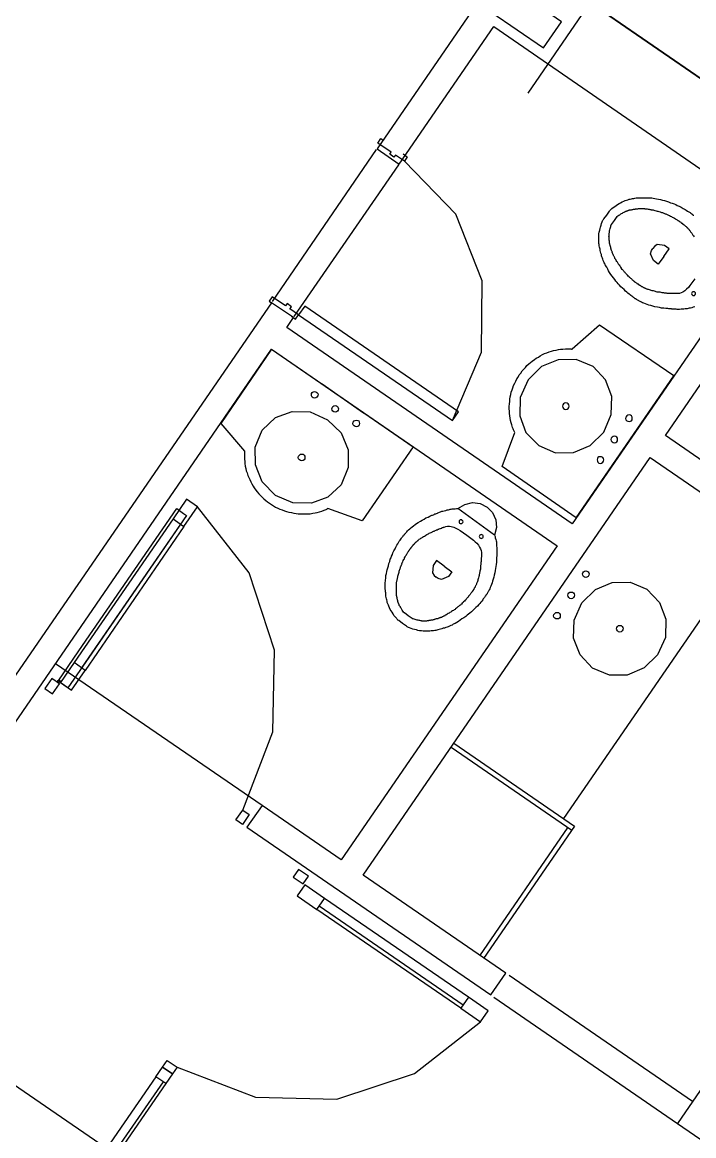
# Model space of a CAD drawing. Header units: metres. Extents: x 2 to 323, y -2 to 254.
# Drawn here: x 103.221 to 105.739, y 178.673 to 182.853 of the extents above; entities that cross this region are included whole.
import ezdxf

# ---------------------------------------------------------------- set-up
doc = ezdxf.new("R2010")
doc.units = ezdxf.units.M
doc.layers.add('REFERENCIA', color=7, linetype='Continuous')

msp = doc.modelspace()

# ---------------------------------------------------------------- linework, layer by layer
at = {"layer": 'REFERENCIA'}
for p, q in [((105.43, 183.042), (105.117, 182.587)), ((104.159, 181.805), (104.55, 182.375)), ((104.159, 181.805), (104.55, 182.375)), ((104.159, 181.805), (104.55, 182.375)), ((104.241, 181.748), (104.633, 182.318)), ((104.241, 181.748), (104.633, 182.318)), ((104.241, 181.748), (104.633, 182.318)), ((105.627, 181.973), (105.648, 182.002)), ((105.627, 181.973), (105.606, 181.945)), ((105.386, 181.716), (105.283, 181.626)), ((105.665, 181.525), (105.386, 181.716)), ((104.156, 181.625), (103.965, 181.346)), ((104.156, 181.625), (104.687, 181.259)), ((104.345, 181.495), (104.501, 181.387)), ((105.299, 180.993), (105.665, 181.525)), ((103.965, 181.346), (104.054, 181.243)), ((105.429, 181.182), (105.537, 181.339)), ((105.021, 181.185), (105.068, 181.313)), ((104.687, 181.259), (104.496, 180.981)), ((105.299, 180.993), (105.021, 181.185)), ((104.496, 180.981), (104.367, 181.027)), ((104.992, 180.927), (104.855, 181.027)), ((103.786, 180.989), (103.415, 180.449)), ((103.786, 180.989), (103.415, 180.449)), ((103.786, 180.989), (103.415, 180.449)), ((103.814, 180.969), (103.443, 180.429)), ((103.814, 180.969), (103.443, 180.429)), ((103.814, 180.969), (103.443, 180.429)), ((103.827, 180.96), (103.456, 180.42)), ((103.827, 180.96), (103.456, 180.42)), ((103.827, 180.96), (103.456, 180.42)), ((105.989, 180.938), (105.251, 179.864)), ((104.803, 180.811), (104.774, 180.832)), ((104.803, 180.811), (104.832, 180.79)), ((104.12, 179.913), (103.345, 180.445)), ((104.12, 179.913), (103.345, 180.445)), ((104.12, 179.913), (103.345, 180.445)), ((104.829, 180.132), (105.282, 179.82)), ((104.829, 180.132), (105.282, 179.82)), ((104.829, 180.132), (105.282, 179.82)), ((105.267, 179.831), (104.936, 179.349)), ((105.267, 179.831), (104.936, 179.349)), ((105.267, 179.831), (104.936, 179.349)), ((104.874, 179.164), (104.334, 179.535)), ((104.874, 179.164), (104.334, 179.535)), ((104.874, 179.164), (104.334, 179.535)), ((104.894, 179.193), (104.354, 179.564)), ((104.894, 179.193), (104.354, 179.564)), ((104.894, 179.193), (104.354, 179.564)), ((104.866, 179.152), (104.326, 179.523)), ((104.866, 179.152), (104.326, 179.523)), ((104.866, 179.152), (104.326, 179.523)), ((105.047, 179.276), (105.735, 178.803)), ((105.047, 179.276), (105.735, 178.803)), ((105.047, 179.276), (105.735, 178.803)), ((104.99, 179.194), (105.679, 178.72)), ((104.99, 179.194), (105.679, 178.72)), ((104.99, 179.194), (105.679, 178.72)), ((103.722, 178.894), (103.537, 178.625)), ((103.722, 178.894), (103.537, 178.625)), ((103.722, 178.894), (103.537, 178.625)), ((103.759, 178.869), (103.574, 178.6)), ((103.759, 178.869), (103.574, 178.6)), ((103.759, 178.869), (103.574, 178.6)), ((103.749, 178.876), (103.589, 178.644)), ((103.749, 178.876), (103.589, 178.644)), ((103.749, 178.876), (103.589, 178.644))]:
    msp.add_line(p, q, dxfattribs=at)
for points in [[(90.081, 187.875), (92.626, 191.576), (90.133, 193.29), (91.317, 195.013), (91.284, 195.036), (92.944, 197.45), (114.105, 182.904), (129.398, 176.048), (129.431, 176.025), (122.372, 165.757), (107.621, 175.897), (107.584, 175.843), (94.976, 184.51), (90.081, 187.875)], [(90.081, 187.875), (92.626, 191.576), (90.133, 193.29), (91.317, 195.013), (91.284, 195.036), (92.944, 197.45), (114.105, 182.904), (129.398, 176.048), (129.431, 176.025), (122.372, 165.757), (107.621, 175.897), (107.584, 175.843), (94.976, 184.51), (90.081, 187.875)], [(92.522, 191.745), (110.273, 179.543), (106.958, 174.72), (89.207, 186.923), (92.522, 191.745)], [(92.522, 191.745), (110.273, 179.543), (106.958, 174.72), (89.207, 186.923), (92.522, 191.745)], [(105.176, 182.756), (105.244, 182.854), (104.75, 183.194), (104.682, 183.095), (105.176, 182.756)], [(105.176, 182.756), (105.244, 182.854), (104.75, 183.194), (104.682, 183.095), (105.176, 182.756)], [(105.731, 181.834), (105.732, 181.831), (105.734, 181.829), (105.736, 181.827), (105.739, 181.827), (105.742, 181.827), (105.744, 181.829), (105.746, 181.831), (105.746, 181.834), (105.746, 181.837), (105.744, 181.839), (105.742, 181.841), (105.739, 181.841), (105.736, 181.841), (105.734, 181.839), (105.732, 181.837), (105.731, 181.834)], [(104.257, 181.754), (104.834, 181.358), (104.857, 181.391), (104.28, 181.787), (104.257, 181.754)], [(104.257, 181.754), (104.834, 181.358), (104.857, 181.391), (104.28, 181.787), (104.257, 181.754)], [(104.257, 181.754), (104.834, 181.358), (104.857, 181.391), (104.28, 181.787), (104.257, 181.754)], [(105.362, 181.56), (105.298, 181.587), (105.231, 181.586), (105.168, 181.56), (105.118, 181.51), (105.089, 181.444), (105.087, 181.376), (105.11, 181.313), (105.158, 181.264), (105.221, 181.237), (105.288, 181.238), (105.351, 181.264), (105.402, 181.314), (105.43, 181.38), (105.432, 181.448), (105.409, 181.51), (105.362, 181.56)], [(104.33, 181.454), (104.329, 181.45), (104.326, 181.446), (104.322, 181.443), (104.317, 181.442), (104.312, 181.443), (104.308, 181.446), (104.306, 181.45), (104.305, 181.454), (104.306, 181.459), (104.308, 181.463), (104.312, 181.466), (104.317, 181.467), (104.322, 181.466), (104.326, 181.463), (104.329, 181.459), (104.33, 181.454)], [(104.407, 181.402), (104.406, 181.397), (104.403, 181.393), (104.399, 181.39), (104.394, 181.389), (104.389, 181.39), (104.385, 181.393), (104.383, 181.397), (104.382, 181.402), (104.383, 181.406), (104.385, 181.41), (104.389, 181.413), (104.394, 181.414), (104.399, 181.413), (104.403, 181.41), (104.406, 181.406), (104.407, 181.402)], [(105.247, 181.412), (105.248, 181.407), (105.251, 181.403), (105.255, 181.4), (105.26, 181.399), (105.265, 181.4), (105.268, 181.403), (105.271, 181.407), (105.272, 181.412), (105.271, 181.417), (105.268, 181.421), (105.265, 181.423), (105.26, 181.424), (105.255, 181.423), (105.251, 181.421), (105.248, 181.417), (105.247, 181.412)], [(104.417, 181.117), (104.367, 181.07), (104.305, 181.047), (104.236, 181.049), (104.171, 181.077), (104.121, 181.128), (104.095, 181.191), (104.094, 181.258), (104.12, 181.321), (104.17, 181.369), (104.233, 181.392), (104.301, 181.39), (104.366, 181.361), (104.417, 181.311), (104.443, 181.248), (104.443, 181.181), (104.417, 181.117)], [(105.484, 181.366), (105.485, 181.361), (105.488, 181.357), (105.492, 181.355), (105.497, 181.354), (105.502, 181.355), (105.506, 181.357), (105.508, 181.361), (105.509, 181.366), (105.508, 181.371), (105.506, 181.375), (105.502, 181.378), (105.497, 181.379), (105.492, 181.378), (105.488, 181.375), (105.485, 181.371), (105.484, 181.366)], [(104.486, 181.347), (104.485, 181.342), (104.483, 181.338), (104.479, 181.335), (104.474, 181.334), (104.469, 181.335), (104.465, 181.338), (104.462, 181.342), (104.461, 181.347), (104.462, 181.352), (104.465, 181.356), (104.469, 181.358), (104.474, 181.359), (104.479, 181.358), (104.483, 181.356), (104.485, 181.352), (104.486, 181.347)], [(105.429, 181.287), (105.43, 181.282), (105.433, 181.278), (105.437, 181.275), (105.442, 181.274), (105.447, 181.275), (105.451, 181.278), (105.453, 181.282), (105.454, 181.287), (105.453, 181.291), (105.451, 181.295), (105.447, 181.298), (105.442, 181.299), (105.437, 181.298), (105.433, 181.295), (105.43, 181.291), (105.429, 181.287)], [(104.281, 181.219), (104.28, 181.214), (104.278, 181.21), (104.274, 181.208), (104.269, 181.207), (104.264, 181.208), (104.26, 181.21), (104.257, 181.214), (104.256, 181.219), (104.257, 181.224), (104.26, 181.228), (104.264, 181.231), (104.269, 181.232), (104.274, 181.231), (104.278, 181.228), (104.28, 181.224), (104.281, 181.219)], [(105.377, 181.21), (105.378, 181.205), (105.38, 181.201), (105.384, 181.198), (105.389, 181.197), (105.394, 181.198), (105.398, 181.201), (105.401, 181.205), (105.402, 181.21), (105.401, 181.215), (105.398, 181.219), (105.394, 181.221), (105.389, 181.222), (105.384, 181.221), (105.38, 181.219), (105.378, 181.215), (105.377, 181.21)], [(103.827, 180.96), (103.878, 181.034), (103.837, 181.063), (103.786, 180.989), (103.827, 180.96)], [(103.827, 180.96), (103.878, 181.034), (103.837, 181.063), (103.786, 180.989), (103.827, 180.96)], [(103.827, 180.96), (103.878, 181.034), (103.837, 181.063), (103.786, 180.989), (103.827, 180.96)], [(103.8, 181.027), (103.825, 181.009), (103.825, 181.009), (103.837, 181.001), (103.47, 180.468), (103.392, 180.354), (103.366, 180.372), (103.366, 180.372), (103.355, 180.38), (103.433, 180.493), (103.8, 181.027)], [(103.8, 181.027), (103.825, 181.009), (103.825, 181.009), (103.837, 181.001), (103.47, 180.468), (103.392, 180.354), (103.366, 180.372), (103.366, 180.372), (103.355, 180.38), (103.433, 180.493), (103.8, 181.027)], [(103.8, 181.027), (103.825, 181.009), (103.825, 181.009), (103.837, 181.001), (103.47, 180.468), (103.392, 180.354), (103.366, 180.372), (103.366, 180.372), (103.355, 180.38), (103.433, 180.493), (103.8, 181.027)], [(104.943, 180.845), (104.942, 180.842), (104.942, 180.84), (104.942, 180.837), (104.942, 180.834), (104.942, 180.834), (104.942, 180.834), (104.942, 180.834), (104.942, 180.834), (104.942, 180.834), (104.942, 180.834), (104.942, 180.833), (104.942, 180.833), (104.942, 180.833), (104.942, 180.832), (104.942, 180.831), (104.942, 180.831), (104.942, 180.83), (104.942, 180.83), (104.942, 180.829), (104.942, 180.828), (104.941, 180.826), (104.941, 180.824), (104.941, 180.821), (104.941, 180.819), (104.941, 180.816), (104.94, 180.814), (104.94, 180.811), (104.94, 180.808), (104.939, 180.804), (104.939, 180.8), (104.938, 180.796), (104.937, 180.792), (104.937, 180.789), (104.936, 180.786), (104.936, 180.783), (104.935, 180.78), (104.934, 180.776), (104.933, 180.772), (104.932, 180.768), (104.931, 180.764), (104.93, 180.76), (104.929, 180.757), (104.928, 180.754), (104.927, 180.75), (104.926, 180.748), (104.925, 180.746), (104.924, 180.745), (104.924, 180.743), (104.923, 180.741), (104.922, 180.739), (104.921, 180.737), (104.92, 180.735), (104.92, 180.734), (104.919, 180.733), (104.919, 180.732), (104.918, 180.731), (104.917, 180.73), (104.916, 180.728), (104.916, 180.727), (104.915, 180.725), (104.914, 180.725), (104.914, 180.724), (104.914, 180.723), (104.913, 180.723), (104.913, 180.722), (104.912, 180.722), (104.912, 180.721), (104.912, 180.721), (104.912, 180.72), (104.911, 180.72), (104.911, 180.72), (104.911, 180.72), (104.911, 180.72), (104.911, 180.719), (104.911, 180.719), (104.911, 180.719), (104.91, 180.718), (104.909, 180.717), (104.909, 180.716), (104.908, 180.715), (104.907, 180.714), (104.906, 180.713), (104.906, 180.712), (104.905, 180.711), (104.903, 180.709), (104.902, 180.707), (104.901, 180.705), (104.899, 180.703), (104.898, 180.702), (104.897, 180.701), (104.896, 180.699), (104.895, 180.698), (104.893, 180.696), (104.892, 180.694), (104.89, 180.692), (104.888, 180.69), (104.886, 180.687), (104.884, 180.685), (104.882, 180.683), (104.879, 180.68), (104.876, 180.677), (104.874, 180.675), (104.871, 180.672), (104.868, 180.669), (104.866, 180.667), (104.864, 180.665), (104.861, 180.663), (104.859, 180.662), (104.857, 180.66), (104.855, 180.658), (104.853, 180.657), (104.851, 180.655), (104.849, 180.653), (104.846, 180.651), (104.844, 180.649), (104.841, 180.647), (104.838, 180.645), (104.835, 180.643), (104.831, 180.641), (104.828, 180.639), (104.825, 180.637), (104.822, 180.635), (104.818, 180.633), (104.815, 180.631), (104.813, 180.629), (104.81, 180.628), (104.808, 180.627), (104.806, 180.626), (104.804, 180.624), (104.801, 180.623), (104.799, 180.622), (104.797, 180.621), (104.796, 180.621), (104.794, 180.62), (104.793, 180.619), (104.791, 180.619), (104.789, 180.618), (104.788, 180.617), (104.786, 180.617), (104.784, 180.616), (104.783, 180.616), (104.781, 180.615), (104.779, 180.614), (104.777, 180.614), (104.775, 180.613), (104.773, 180.613), (104.77, 180.612), (104.768, 180.611), (104.766, 180.611), (104.764, 180.61), (104.762, 180.61), (104.76, 180.609), (104.759, 180.609), (104.757, 180.609), (104.756, 180.608), (104.755, 180.608), (104.753, 180.608), (104.751, 180.607), (104.749, 180.607), (104.747, 180.607), (104.746, 180.607), (104.744, 180.606), (104.742, 180.606), (104.741, 180.606), (104.739, 180.606), (104.737, 180.605), (104.735, 180.605), (104.733, 180.605), (104.732, 180.605), (104.731, 180.605), (104.729, 180.605), (104.728, 180.605), (104.726, 180.605), (104.725, 180.605), (104.723, 180.605), (104.721, 180.605), (104.72, 180.605), (104.718, 180.606), (104.717, 180.606), (104.716, 180.606), (104.712, 180.607), (104.709, 180.607), (104.706, 180.608), (104.702, 180.609), (104.698, 180.61), (104.694, 180.611), (104.691, 180.612), (104.687, 180.613), (104.686, 180.613), (104.685, 180.614), (104.684, 180.614), (104.683, 180.615), (104.668, 180.625), (104.654, 180.636), (104.653, 180.636), (104.652, 180.637), (104.652, 180.638), (104.651, 180.639), (104.648, 180.642), (104.646, 180.646), (104.644, 180.649), (104.642, 180.653), (104.64, 180.656), (104.639, 180.658), (104.637, 180.661), (104.635, 180.664), (104.635, 180.666), (104.634, 180.667), (104.634, 180.668), (104.633, 180.669), (104.632, 180.671), (104.632, 180.673), (104.631, 180.674), (104.631, 180.676), (104.63, 180.677), (104.63, 180.678), (104.629, 180.68), (104.629, 180.681), (104.629, 180.683), (104.628, 180.684), (104.628, 180.686), (104.627, 180.688), (104.627, 180.69), (104.627, 180.691), (104.627, 180.693), (104.626, 180.695), (104.626, 180.697), (104.626, 180.698), (104.625, 180.7), (104.625, 180.702), (104.625, 180.703), (104.625, 180.705), (104.625, 180.706), (104.625, 180.708), (104.624, 180.71), (104.624, 180.712), (104.624, 180.714), (104.624, 180.716), (104.624, 180.718), (104.624, 180.721), (104.624, 180.723), (104.624, 180.725), (104.624, 180.727), (104.624, 180.729), (104.624, 180.731), (104.624, 180.733), (104.624, 180.735), (104.624, 180.736), (104.624, 180.738), (104.624, 180.74), (104.624, 180.742), (104.624, 180.743), (104.625, 180.745), (104.625, 180.747), (104.625, 180.749), (104.625, 180.751), (104.626, 180.754), (104.626, 180.756), (104.627, 180.759), (104.627, 180.761), (104.628, 180.764), (104.628, 180.767), (104.629, 180.77), (104.63, 180.774), (104.631, 180.778), (104.632, 180.781), (104.633, 180.785), (104.634, 180.789), (104.635, 180.793), (104.636, 180.796), (104.637, 180.799), (104.638, 180.802), (104.639, 180.805), (104.64, 180.808), (104.641, 180.811), (104.642, 180.813), (104.643, 180.816), (104.644, 180.818), (104.645, 180.821), (104.646, 180.823), (104.647, 180.826), (104.648, 180.828), (104.65, 180.832), (104.652, 180.836), (104.654, 180.839), (104.655, 180.843), (104.657, 180.846), (104.658, 180.849), (104.66, 180.851), (104.662, 180.854), (104.663, 180.857), (104.664, 180.859), (104.666, 180.861), (104.667, 180.864), (104.668, 180.865), (104.669, 180.866), (104.67, 180.868), (104.671, 180.869), (104.672, 180.871), (104.674, 180.873), (104.675, 180.875), (104.676, 180.877), (104.677, 180.878), (104.678, 180.879), (104.679, 180.88), (104.68, 180.881), (104.68, 180.882), (104.681, 180.883), (104.682, 180.884), (104.683, 180.885), (104.683, 180.885), (104.683, 180.885), (104.683, 180.885), (104.683, 180.886), (104.683, 180.886), (104.683, 180.886), (104.684, 180.886), (104.684, 180.886), (104.684, 180.887), (104.685, 180.887), (104.685, 180.888), (104.685, 180.888), (104.686, 180.889), (104.686, 180.889), (104.687, 180.89), (104.687, 180.891), (104.688, 180.892), (104.69, 180.893), (104.691, 180.894), (104.692, 180.895), (104.692, 180.896), (104.693, 180.897), (104.694, 180.898), (104.695, 180.899), (104.696, 180.9), (104.698, 180.902), (104.699, 180.903), (104.701, 180.904), (104.703, 180.906), (104.704, 180.907), (104.706, 180.908), (104.707, 180.91), (104.71, 180.912), (104.713, 180.914), (104.716, 180.916), (104.719, 180.918), (104.722, 180.92), (104.726, 180.922), (104.729, 180.924), (104.733, 180.926), (104.735, 180.928), (104.738, 180.93), (104.741, 180.931), (104.744, 180.933), (104.747, 180.935), (104.751, 180.936), (104.755, 180.938), (104.759, 180.94), (104.761, 180.941), (104.763, 180.942), (104.766, 180.943), (104.768, 180.944), (104.77, 180.945), (104.773, 180.946), (104.775, 180.947), (104.777, 180.948), (104.778, 180.948), (104.778, 180.948), (104.779, 180.949), (104.779, 180.949), (104.78, 180.949), (104.78, 180.949), (104.781, 180.95), (104.781, 180.95), (104.782, 180.95), (104.782, 180.95), (104.782, 180.95), (104.782, 180.95), (104.782, 180.95), (104.782, 180.95), (104.782, 180.95), (104.783, 180.95), (104.785, 180.951), (104.788, 180.952), (104.79, 180.953), (104.793, 180.954), (104.793, 180.954), (104.794, 180.954), (104.794, 180.955), (104.795, 180.955), (104.797, 180.956), (104.799, 180.956), (104.801, 180.957), (104.803, 180.958), (104.81, 180.96), (104.816, 180.961), (104.823, 180.961), (104.83, 180.96), (104.839, 180.958), (104.847, 180.954), (104.855, 180.95), (104.863, 180.945), (104.888, 180.927), (104.913, 180.909), (104.92, 180.903), (104.926, 180.897), (104.932, 180.89), (104.936, 180.883), (104.939, 180.876), (104.942, 180.87), (104.943, 180.863), (104.943, 180.856), (104.943, 180.854), (104.943, 180.852), (104.943, 180.85), (104.943, 180.847), (104.943, 180.847), (104.943, 180.846), (104.943, 180.846), (104.943, 180.845)], [(104.859, 180.978), (104.859, 180.975), (104.861, 180.973), (104.863, 180.971), (104.866, 180.971), (104.869, 180.971), (104.871, 180.973), (104.873, 180.975), (104.874, 180.978), (104.873, 180.981), (104.871, 180.983), (104.869, 180.985), (104.866, 180.985), (104.863, 180.985), (104.861, 180.983), (104.859, 180.981), (104.859, 180.978)], [(104.935, 180.922), (104.936, 180.92), (104.937, 180.917), (104.94, 180.916), (104.943, 180.915), (104.945, 180.916), (104.948, 180.917), (104.949, 180.92), (104.95, 180.922), (104.949, 180.925), (104.948, 180.928), (104.945, 180.929), (104.943, 180.93), (104.94, 180.929), (104.937, 180.928), (104.936, 180.925), (104.935, 180.922)], [(105.347, 180.782), (105.346, 180.777), (105.343, 180.773), (105.339, 180.77), (105.335, 180.769), (105.33, 180.77), (105.326, 180.773), (105.323, 180.777), (105.322, 180.782), (105.323, 180.786), (105.326, 180.79), (105.33, 180.793), (105.335, 180.794), (105.339, 180.793), (105.343, 180.79), (105.346, 180.786), (105.347, 180.782)], [(105.36, 180.428), (105.313, 180.478), (105.289, 180.541), (105.291, 180.609), (105.32, 180.674), (105.371, 180.724), (105.434, 180.75), (105.501, 180.751), (105.564, 180.725), (105.611, 180.675), (105.635, 180.612), (105.633, 180.544), (105.604, 180.479), (105.553, 180.429), (105.49, 180.402), (105.423, 180.402), (105.36, 180.428)], [(105.292, 180.702), (105.291, 180.697), (105.289, 180.693), (105.285, 180.69), (105.28, 180.689), (105.275, 180.69), (105.271, 180.693), (105.268, 180.697), (105.267, 180.702), (105.268, 180.707), (105.271, 180.711), (105.275, 180.713), (105.28, 180.714), (105.285, 180.713), (105.289, 180.711), (105.291, 180.707), (105.292, 180.702)], [(105.239, 180.625), (105.238, 180.62), (105.236, 180.616), (105.232, 180.613), (105.227, 180.613), (105.222, 180.613), (105.218, 180.616), (105.215, 180.62), (105.214, 180.625), (105.215, 180.63), (105.218, 180.634), (105.222, 180.637), (105.227, 180.637), (105.232, 180.637), (105.236, 180.634), (105.238, 180.63), (105.239, 180.625)], [(105.475, 180.576), (105.474, 180.572), (105.471, 180.568), (105.467, 180.565), (105.462, 180.564), (105.457, 180.565), (105.453, 180.568), (105.451, 180.572), (105.45, 180.576), (105.451, 180.581), (105.453, 180.585), (105.457, 180.588), (105.462, 180.589), (105.467, 180.588), (105.471, 180.585), (105.474, 180.581), (105.475, 180.576)], [(103.405, 180.346), (103.456, 180.42), (103.415, 180.449), (103.364, 180.375), (103.405, 180.346)], [(103.405, 180.346), (103.456, 180.42), (103.415, 180.449), (103.364, 180.375), (103.405, 180.346)], [(103.405, 180.346), (103.456, 180.42), (103.415, 180.449), (103.364, 180.375), (103.405, 180.346)], [(103.305, 180.352), (103.334, 180.332), (103.36, 180.369), (103.331, 180.389), (103.305, 180.352)], [(103.305, 180.352), (103.334, 180.332), (103.36, 180.369), (103.331, 180.389), (103.305, 180.352)], [(103.305, 180.352), (103.334, 180.332), (103.36, 180.369), (103.331, 180.389), (103.305, 180.352)], [(103.364, 180.377), (103.364, 180.375), (103.362, 180.373), (103.36, 180.372), (103.358, 180.371), (103.356, 180.372), (103.354, 180.373), (103.353, 180.375), (103.352, 180.377), (103.353, 180.38), (103.354, 180.382), (103.356, 180.383), (103.358, 180.383), (103.36, 180.383), (103.362, 180.382), (103.364, 180.38), (103.364, 180.377)], [(103.364, 180.377), (103.364, 180.375), (103.362, 180.373), (103.36, 180.372), (103.358, 180.371), (103.356, 180.372), (103.354, 180.373), (103.353, 180.375), (103.352, 180.377), (103.353, 180.38), (103.354, 180.382), (103.356, 180.383), (103.358, 180.383), (103.36, 180.383), (103.362, 180.382), (103.364, 180.38), (103.364, 180.377)], [(103.364, 180.377), (103.364, 180.375), (103.362, 180.373), (103.36, 180.372), (103.358, 180.371), (103.356, 180.372), (103.354, 180.373), (103.353, 180.375), (103.352, 180.377), (103.353, 180.38), (103.354, 180.382), (103.356, 180.383), (103.358, 180.383), (103.36, 180.383), (103.362, 180.382), (103.364, 180.38), (103.364, 180.377)], [(104.047, 179.842), (104.022, 179.859), (104.048, 179.896), (104.072, 179.879), (104.047, 179.842)], [(104.047, 179.842), (104.022, 179.859), (104.048, 179.896), (104.072, 179.879), (104.047, 179.842)], [(104.047, 179.842), (104.022, 179.859), (104.048, 179.896), (104.072, 179.879), (104.047, 179.842)], [(104.257, 179.673), (104.237, 179.644), (104.274, 179.619), (104.294, 179.648), (104.257, 179.673)], [(104.257, 179.673), (104.237, 179.644), (104.274, 179.619), (104.294, 179.648), (104.257, 179.673)], [(104.257, 179.673), (104.237, 179.644), (104.274, 179.619), (104.294, 179.648), (104.257, 179.673)], [(104.252, 179.574), (104.326, 179.523), (104.354, 179.564), (104.28, 179.615), (104.252, 179.574)], [(104.252, 179.574), (104.326, 179.523), (104.354, 179.564), (104.28, 179.615), (104.252, 179.574)], [(104.252, 179.574), (104.326, 179.523), (104.354, 179.564), (104.28, 179.615), (104.252, 179.574)], [(104.866, 179.152), (104.94, 179.101), (104.968, 179.142), (104.894, 179.193), (104.866, 179.152)], [(104.866, 179.152), (104.94, 179.101), (104.968, 179.142), (104.894, 179.193), (104.866, 179.152)], [(104.866, 179.152), (104.94, 179.101), (104.968, 179.142), (104.894, 179.193), (104.866, 179.152)], [(103.747, 178.931), (103.764, 178.956), (103.801, 178.931), (103.784, 178.906), (103.747, 178.931)], [(103.747, 178.931), (103.764, 178.956), (103.801, 178.931), (103.784, 178.906), (103.747, 178.931)], [(103.747, 178.931), (103.764, 178.956), (103.801, 178.931), (103.784, 178.906), (103.747, 178.931)], [(103.747, 178.931), (103.784, 178.906), (103.759, 178.869), (103.722, 178.894), (103.747, 178.931)], [(103.747, 178.931), (103.784, 178.906), (103.759, 178.869), (103.722, 178.894), (103.747, 178.931)], [(103.747, 178.931), (103.784, 178.906), (103.759, 178.869), (103.722, 178.894), (103.747, 178.931)]]:
    msp.add_lwpolyline(points, close=True, dxfattribs=at)
for points in [[(107.713, 176.031), (107.812, 175.963), (110.273, 179.543), (94.851, 190.145), (94.681, 189.898), (99.953, 186.274)], [(107.713, 176.031), (107.812, 175.963), (110.273, 179.543), (94.851, 190.145), (94.681, 189.898), (99.953, 186.274)], [(107.713, 176.031), (107.812, 175.963), (110.273, 179.543), (94.851, 190.145), (94.681, 189.898), (99.953, 186.274)], [(97.839, 183.027), (99.41, 185.312), (100.007, 184.901), (100.064, 184.984), (99.466, 185.394), (100.033, 186.218), (102.423, 184.576), (100.229, 181.385), (100.312, 181.328), (102.516, 184.535), (104.906, 182.893), (104.552, 182.377), (104.634, 182.32), (104.989, 182.836)], [(97.839, 183.027), (99.41, 185.312), (100.007, 184.901), (100.064, 184.984), (99.466, 185.394), (100.033, 186.218), (102.423, 184.576), (100.229, 181.385), (100.312, 181.328), (102.516, 184.535), (104.906, 182.893), (104.552, 182.377), (104.634, 182.32), (104.989, 182.836)], [(97.839, 183.027), (99.41, 185.312), (100.007, 184.901), (100.064, 184.984), (99.466, 185.394), (100.033, 186.218), (102.423, 184.576), (100.229, 181.385), (100.312, 181.328), (102.516, 184.535), (104.906, 182.893), (104.552, 182.377), (104.634, 182.32), (104.989, 182.836)], [(104.989, 182.836), (106.06, 182.099), (105.284, 180.97), (104.213, 181.707), (104.238, 181.744), (104.155, 181.8), (102.701, 179.685), (102.784, 179.628), (104.156, 181.625), (105.227, 180.888), (104.417, 179.709), (104.12, 179.913), (104.063, 179.831), (104.978, 179.202), (105.035, 179.284), (104.499, 179.652), (105.576, 181.219), (106.235, 180.766), (106.292, 180.848), (105.633, 181.301)], [(104.989, 182.836), (106.06, 182.099), (105.284, 180.97), (104.213, 181.707), (104.238, 181.744), (104.155, 181.8), (102.701, 179.685), (102.784, 179.628), (104.156, 181.625), (105.227, 180.888), (104.417, 179.709), (104.12, 179.913), (104.063, 179.831), (104.978, 179.202), (105.035, 179.284), (104.499, 179.652), (105.576, 181.219), (106.235, 180.766), (106.292, 180.848), (105.633, 181.301)], [(104.989, 182.836), (106.06, 182.099), (105.284, 180.97), (104.213, 181.707), (104.238, 181.744), (104.155, 181.8), (102.701, 179.685), (102.784, 179.628), (104.156, 181.625), (105.227, 180.888), (104.417, 179.709), (104.12, 179.913), (104.063, 179.831), (104.978, 179.202), (105.035, 179.284), (104.499, 179.652), (105.576, 181.219), (106.235, 180.766), (106.292, 180.848), (105.633, 181.301)], [(104.649, 182.359), (104.665, 182.348), (104.654, 182.331), (104.621, 182.354), (104.615, 182.346), (104.599, 182.357), (104.604, 182.365), (104.555, 182.399), (104.566, 182.416), (104.575, 182.41)], [(104.649, 182.359), (104.665, 182.348), (104.654, 182.331), (104.621, 182.354), (104.615, 182.346), (104.599, 182.357), (104.604, 182.365), (104.555, 182.399), (104.566, 182.416), (104.575, 182.41)], [(104.649, 182.359), (104.665, 182.348), (104.654, 182.331), (104.621, 182.354), (104.615, 182.346), (104.599, 182.357), (104.604, 182.365), (104.555, 182.399), (104.566, 182.416), (104.575, 182.41)], [(104.834, 181.358), (104.943, 181.614), (104.946, 181.882), (104.847, 182.132), (104.654, 182.331)], [(104.834, 181.358), (104.943, 181.614), (104.946, 181.882), (104.847, 182.132), (104.654, 182.331)], [(104.834, 181.358), (104.943, 181.614), (104.946, 181.882), (104.847, 182.132), (104.654, 182.331)], [(105.744, 181.784), (105.738, 181.783), (105.733, 181.781), (105.728, 181.78), (105.722, 181.779), (105.719, 181.778), (105.715, 181.777), (105.712, 181.777), (105.708, 181.777), (105.703, 181.776), (105.697, 181.776), (105.692, 181.776), (105.686, 181.775), (105.686, 181.775), (105.685, 181.775), (105.684, 181.775), (105.684, 181.775), (105.68, 181.775), (105.677, 181.775), (105.674, 181.776), (105.671, 181.776), (105.668, 181.776), (105.665, 181.776), (105.662, 181.776), (105.659, 181.776), (105.658, 181.776), (105.657, 181.776), (105.656, 181.777), (105.655, 181.777), (105.652, 181.777), (105.649, 181.777), (105.646, 181.777), (105.643, 181.778), (105.635, 181.778), (105.627, 181.779), (105.619, 181.78), (105.611, 181.782), (105.603, 181.783), (105.594, 181.785), (105.586, 181.787), (105.578, 181.789), (105.571, 181.791), (105.565, 181.793), (105.558, 181.796), (105.552, 181.798), (105.547, 181.8), (105.543, 181.802), (105.538, 181.805), (105.534, 181.807), (105.532, 181.808), (105.529, 181.81), (105.527, 181.811), (105.525, 181.812), (105.524, 181.813), (105.523, 181.814), (105.522, 181.814), (105.52, 181.815), (105.519, 181.816), (105.517, 181.817), (105.516, 181.818), (105.514, 181.82), (105.511, 181.822), (105.507, 181.824), (105.504, 181.827), (105.501, 181.829), (105.497, 181.832), (105.492, 181.836), (105.488, 181.84), (105.484, 181.843), (105.478, 181.849), (105.472, 181.855), (105.466, 181.86), (105.461, 181.866), (105.456, 181.871), (105.452, 181.876), (105.447, 181.881), (105.443, 181.887), (105.438, 181.893), (105.434, 181.9), (105.429, 181.906), (105.424, 181.913), (105.42, 181.92), (105.417, 181.926), (105.413, 181.933), (105.409, 181.939), (105.407, 181.944), (105.404, 181.949), (105.402, 181.954), (105.4, 181.959), (105.399, 181.963), (105.397, 181.967), (105.395, 181.972), (105.394, 181.976), (105.393, 181.981), (105.391, 181.986), (105.39, 181.991), (105.389, 181.996), (105.388, 182.001), (105.387, 182.005), (105.386, 182.009), (105.385, 182.013), (105.385, 182.018), (105.384, 182.022), (105.384, 182.027), (105.383, 182.031), (105.383, 182.037), (105.383, 182.042), (105.383, 182.047), (105.384, 182.052), (105.384, 182.059), (105.385, 182.065), (105.387, 182.072), (105.388, 182.078), (105.39, 182.084), (105.392, 182.091), (105.394, 182.097), (105.396, 182.104), (105.397, 182.107), (105.399, 182.11), (105.401, 182.112), (105.402, 182.115), (105.413, 182.129), (105.423, 182.144), (105.425, 182.146), (105.427, 182.149), (105.43, 182.151), (105.432, 182.153), (105.437, 182.157), (105.443, 182.161), (105.448, 182.165), (105.454, 182.169), (105.46, 182.172), (105.465, 182.175), (105.471, 182.178), (105.477, 182.181), (105.482, 182.183), (105.487, 182.185), (105.492, 182.186), (105.497, 182.188), (105.501, 182.189), (105.506, 182.19), (105.51, 182.191), (105.515, 182.191), (105.519, 182.192), (105.523, 182.193), (105.527, 182.193), (105.532, 182.193), (105.537, 182.194), (105.542, 182.194), (105.547, 182.194), (105.553, 182.194), (105.557, 182.194), (105.562, 182.194), (105.567, 182.194), (105.571, 182.194), (105.577, 182.194), (105.582, 182.193), (105.587, 182.192), (105.593, 182.191), (105.6, 182.19), (105.607, 182.188), (105.615, 182.187), (105.622, 182.185), (105.63, 182.183), (105.638, 182.181), (105.645, 182.178), (105.653, 182.175), (105.659, 182.173), (105.666, 182.171), (105.672, 182.168), (105.678, 182.165), (105.685, 182.162), (105.692, 182.158), (105.7, 182.154), (105.707, 182.15), (105.711, 182.147), (105.716, 182.144), (105.721, 182.141), (105.726, 182.138), (105.729, 182.136), (105.732, 182.133), (105.735, 182.131), (105.739, 182.129), (105.74, 182.128)], [(105.744, 181.889), (105.725, 181.864), (105.72, 181.857), (105.713, 181.851), (105.706, 181.845), (105.699, 181.84), (105.693, 181.837), (105.686, 181.835), (105.68, 181.834), (105.673, 181.834), (105.67, 181.834), (105.668, 181.834), (105.666, 181.834), (105.664, 181.834), (105.663, 181.834), (105.663, 181.834), (105.662, 181.834), (105.662, 181.834), (105.662, 181.834), (105.659, 181.834), (105.656, 181.834), (105.653, 181.834), (105.651, 181.835), (105.651, 181.835), (105.651, 181.835), (105.65, 181.835), (105.65, 181.835), (105.65, 181.835), (105.65, 181.835), (105.65, 181.835), (105.65, 181.835), (105.649, 181.835), (105.648, 181.835), (105.648, 181.835), (105.647, 181.835), (105.647, 181.835), (105.646, 181.835), (105.645, 181.835), (105.645, 181.835), (105.642, 181.835), (105.64, 181.835), (105.638, 181.836), (105.635, 181.836), (105.633, 181.836), (105.63, 181.836), (105.627, 181.837), (105.625, 181.837), (105.621, 181.837), (105.617, 181.838), (105.613, 181.839), (105.609, 181.839), (105.605, 181.84), (105.602, 181.84), (105.599, 181.841), (105.596, 181.842), (105.592, 181.843), (105.588, 181.844), (105.584, 181.845), (105.58, 181.846), (105.577, 181.847), (105.573, 181.848), (105.57, 181.849), (105.567, 181.85), (105.565, 181.851), (105.563, 181.851), (105.561, 181.852), (105.559, 181.853), (105.557, 181.854), (105.555, 181.855), (105.553, 181.856), (105.552, 181.856), (105.551, 181.857), (105.549, 181.858), (105.548, 181.858), (105.547, 181.859), (105.546, 181.859), (105.545, 181.86), (105.543, 181.861), (105.542, 181.862), (105.541, 181.862), (105.541, 181.863), (105.54, 181.863), (105.539, 181.863), (105.539, 181.864), (105.538, 181.864), (105.538, 181.865), (105.537, 181.865), (105.537, 181.865), (105.537, 181.865), (105.537, 181.865), (105.536, 181.865), (105.536, 181.865), (105.536, 181.866), (105.536, 181.866), (105.535, 181.866), (105.535, 181.867), (105.534, 181.867), (105.533, 181.868), (105.532, 181.869), (105.531, 181.869), (105.529, 181.87), (105.528, 181.871), (105.527, 181.872), (105.525, 181.873), (105.523, 181.875), (105.521, 181.876), (105.519, 181.877), (105.518, 181.878), (105.517, 181.879), (105.516, 181.88), (105.515, 181.881), (105.512, 181.883), (105.51, 181.885), (105.508, 181.887), (105.506, 181.889), (105.504, 181.891), (105.501, 181.893), (105.499, 181.895), (105.497, 181.897), (105.494, 181.9), (105.491, 181.903), (105.488, 181.906), (105.485, 181.909), (105.484, 181.911), (105.482, 181.913), (105.48, 181.915), (105.478, 181.917), (105.476, 181.919), (105.475, 181.921), (105.473, 181.923), (105.471, 181.925), (105.469, 181.928), (105.468, 181.93), (105.466, 181.933), (105.464, 181.936), (105.462, 181.939), (105.459, 181.942), (105.457, 181.945), (105.455, 181.949), (105.453, 181.952), (105.451, 181.955), (105.449, 181.958), (105.447, 181.962), (105.446, 181.964), (105.444, 181.966), (105.443, 181.969), (105.442, 181.971), (105.441, 181.973), (105.44, 181.975), (105.439, 181.977), (105.438, 181.979), (105.437, 181.981), (105.436, 181.982), (105.436, 181.984), (105.435, 181.986), (105.435, 181.987), (105.434, 181.989), (105.433, 181.991), (105.433, 181.992), (105.432, 181.994), (105.431, 181.996), (105.431, 181.998), (105.43, 181.999), (105.43, 182.002), (105.429, 182.004), (105.428, 182.006), (105.428, 182.008), (105.427, 182.01), (105.427, 182.012), (105.426, 182.014), (105.426, 182.016), (105.425, 182.018), (105.425, 182.019), (105.425, 182.021), (105.424, 182.022), (105.424, 182.024), (105.424, 182.026), (105.424, 182.027), (105.423, 182.029), (105.423, 182.031), (105.423, 182.033), (105.422, 182.034), (105.422, 182.036), (105.422, 182.038), (105.422, 182.04), (105.422, 182.042), (105.422, 182.043), (105.422, 182.045), (105.422, 182.046), (105.421, 182.047), (105.421, 182.049), (105.422, 182.05), (105.422, 182.052), (105.422, 182.054), (105.422, 182.055), (105.422, 182.057), (105.422, 182.058), (105.422, 182.06), (105.422, 182.061), (105.423, 182.064), (105.424, 182.068), (105.424, 182.071), (105.425, 182.074), (105.426, 182.078), (105.427, 182.082), (105.428, 182.086), (105.429, 182.09), (105.43, 182.091), (105.43, 182.092), (105.431, 182.093), (105.431, 182.094), (105.442, 182.108), (105.452, 182.123), (105.453, 182.123), (105.454, 182.124), (105.454, 182.125), (105.455, 182.126), (105.459, 182.128), (105.462, 182.13), (105.466, 182.133), (105.469, 182.135), (105.472, 182.136), (105.475, 182.138), (105.478, 182.14), (105.481, 182.141), (105.482, 182.142), (105.483, 182.142), (105.485, 182.143), (105.486, 182.144), (105.487, 182.144), (105.489, 182.145), (105.491, 182.145), (105.492, 182.146), (105.493, 182.146), (105.495, 182.147), (105.496, 182.147), (105.497, 182.147), (105.499, 182.148), (105.501, 182.148), (105.503, 182.149), (105.504, 182.149), (105.506, 182.149), (105.508, 182.15), (105.51, 182.15), (105.511, 182.15), (105.513, 182.151), (105.515, 182.151), (105.517, 182.151), (105.518, 182.151), (105.52, 182.151), (105.521, 182.152), (105.523, 182.152), (105.524, 182.152), (105.526, 182.152), (105.528, 182.152), (105.53, 182.152), (105.532, 182.153), (105.535, 182.153), (105.537, 182.153), (105.539, 182.153), (105.542, 182.153), (105.544, 182.153), (105.546, 182.153), (105.547, 182.153), (105.549, 182.153), (105.551, 182.153), (105.553, 182.153), (105.555, 182.153), (105.556, 182.152), (105.558, 182.152), (105.56, 182.152), (105.561, 182.152), (105.563, 182.152), (105.565, 182.152), (105.568, 182.151), (105.57, 182.151), (105.572, 182.151), (105.575, 182.15), (105.578, 182.15), (105.58, 182.149), (105.583, 182.148), (105.587, 182.148), (105.59, 182.147), (105.594, 182.146), (105.598, 182.145), (105.602, 182.144), (105.605, 182.143), (105.609, 182.142), (105.613, 182.141), (105.616, 182.14), (105.619, 182.139), (105.622, 182.138), (105.625, 182.137), (105.627, 182.136), (105.63, 182.135), (105.632, 182.134), (105.635, 182.133), (105.637, 182.132), (105.64, 182.131), (105.642, 182.13), (105.645, 182.128), (105.649, 182.127), (105.652, 182.125), (105.656, 182.123), (105.659, 182.121), (105.662, 182.12), (105.665, 182.118), (105.668, 182.117), (105.671, 182.115), (105.673, 182.114), (105.675, 182.112), (105.678, 182.111), (105.68, 182.109), (105.681, 182.108), (105.683, 182.107), (105.684, 182.107), (105.685, 182.106), (105.687, 182.104), (105.689, 182.103), (105.691, 182.102), (105.693, 182.1), (105.694, 182.099), (105.695, 182.099), (105.696, 182.098), (105.698, 182.097), (105.698, 182.096), (105.699, 182.095), (105.7, 182.095), (105.701, 182.094), (105.701, 182.094), (105.702, 182.094), (105.702, 182.094), (105.702, 182.093), (105.702, 182.093), (105.702, 182.093), (105.703, 182.093), (105.703, 182.093), (105.703, 182.092), (105.704, 182.092), (105.704, 182.092), (105.705, 182.091), (105.705, 182.091), (105.706, 182.09), (105.706, 182.09), (105.707, 182.089), (105.708, 182.088), (105.709, 182.087), (105.711, 182.086), (105.712, 182.085), (105.713, 182.084), (105.714, 182.083), (105.714, 182.082), (105.715, 182.082), (105.717, 182.08), (105.718, 182.079), (105.719, 182.077), (105.721, 182.076), (105.722, 182.074), (105.723, 182.072), (105.725, 182.071), (105.726, 182.069), (105.728, 182.066), (105.73, 182.064), (105.732, 182.061), (105.734, 182.058), (105.736, 182.054), (105.739, 182.051), (105.741, 182.047)], [(105.633, 181.301), (106.142, 182.043), (107.378, 181.193), (105.679, 178.72), (106.503, 178.154), (106.827, 178.626), (106.745, 178.683)], [(105.633, 181.301), (106.142, 182.043), (107.378, 181.193), (105.679, 178.72), (106.503, 178.154), (106.827, 178.626), (106.745, 178.683)], [(105.633, 181.301), (106.142, 182.043), (107.378, 181.193), (105.679, 178.72), (106.503, 178.154), (106.827, 178.626), (106.745, 178.683)], [(105.606, 181.945), (105.589, 181.958), (105.577, 181.983), (105.581, 181.996), (105.586, 182.003)], [(105.648, 182.002), (105.63, 182.015), (105.602, 182.018), (105.592, 182.011), (105.586, 182.003)], [(104.23, 181.749), (104.246, 181.738), (104.257, 181.754), (104.224, 181.777), (104.23, 181.785), (104.214, 181.797), (104.208, 181.788), (104.158, 181.822), (104.147, 181.806), (104.155, 181.8)], [(104.23, 181.749), (104.246, 181.738), (104.257, 181.754), (104.224, 181.777), (104.23, 181.785), (104.214, 181.797), (104.208, 181.788), (104.158, 181.822), (104.147, 181.806), (104.155, 181.8)], [(104.23, 181.749), (104.246, 181.738), (104.257, 181.754), (104.224, 181.777), (104.23, 181.785), (104.214, 181.797), (104.208, 181.788), (104.158, 181.822), (104.147, 181.806), (104.155, 181.8)], [(105.068, 181.313), (105.066, 181.318), (105.064, 181.323), (105.062, 181.327), (105.06, 181.332), (105.057, 181.341), (105.055, 181.349), (105.052, 181.358), (105.051, 181.367), (105.049, 181.375), (105.048, 181.384), (105.048, 181.393), (105.047, 181.402), (105.047, 181.411), (105.048, 181.42), (105.049, 181.429), (105.05, 181.438), (105.051, 181.447), (105.053, 181.455), (105.055, 181.464), (105.058, 181.473), (105.061, 181.481), (105.064, 181.489), (105.068, 181.498), (105.072, 181.506), (105.076, 181.514), (105.081, 181.521), (105.085, 181.529), (105.091, 181.536), (105.096, 181.544), (105.102, 181.55), (105.108, 181.557), (105.114, 181.564), (105.121, 181.57), (105.127, 181.576), (105.134, 181.581), (105.142, 181.587), (105.149, 181.592), (105.157, 181.596), (105.164, 181.601), (105.172, 181.605), (105.18, 181.609), (105.189, 181.612), (105.197, 181.615), (105.206, 181.618), (105.214, 181.62), (105.223, 181.622), (105.232, 181.624), (105.24, 181.625), (105.249, 181.626), (105.258, 181.627), (105.267, 181.627), (105.276, 181.627), (105.278, 181.627), (105.279, 181.627), (105.281, 181.626), (105.283, 181.626)], [(104.054, 181.243), (104.054, 181.237), (104.054, 181.232), (104.054, 181.227), (104.054, 181.222), (104.054, 181.213), (104.055, 181.204), (104.056, 181.196), (104.057, 181.187), (104.059, 181.178), (104.061, 181.169), (104.064, 181.161), (104.067, 181.152), (104.07, 181.144), (104.074, 181.136), (104.078, 181.128), (104.082, 181.12), (104.087, 181.112), (104.091, 181.105), (104.097, 181.097), (104.102, 181.09), (104.108, 181.083), (104.114, 181.077), (104.12, 181.07), (104.127, 181.064), (104.134, 181.058), (104.141, 181.053), (104.148, 181.047), (104.155, 181.042), (104.163, 181.038), (104.171, 181.033), (104.179, 181.029), (104.187, 181.025), (104.195, 181.022), (104.204, 181.019), (104.212, 181.016), (104.221, 181.014), (104.23, 181.012), (104.239, 181.01), (104.248, 181.009), (104.256, 181.008), (104.265, 181.007), (104.274, 181.007), (104.283, 181.007), (104.292, 181.007), (104.301, 181.008), (104.31, 181.01), (104.319, 181.011), (104.327, 181.013), (104.336, 181.015), (104.344, 181.018), (104.353, 181.021), (104.361, 181.024), (104.363, 181.025), (104.364, 181.026), (104.366, 181.027), (104.367, 181.027)], [(104.855, 181.027), (104.881, 181.043), (104.909, 181.05), (104.938, 181.046), (104.965, 181.033), (104.985, 181.012), (104.997, 180.985), (105, 180.956), (104.992, 180.927)], [(104.048, 179.896), (104.161, 180.19), (104.167, 180.496), (104.072, 180.786), (103.878, 181.034)], [(104.048, 179.896), (104.161, 180.19), (104.167, 180.496), (104.072, 180.786), (103.878, 181.034)], [(104.048, 179.896), (104.161, 180.19), (104.167, 180.496), (104.072, 180.786), (103.878, 181.034)], [(104.992, 180.927), (104.994, 180.922), (104.995, 180.917), (104.997, 180.911), (104.998, 180.906), (104.999, 180.902), (104.999, 180.899), (105, 180.895), (105, 180.892), (105, 180.886), (105.001, 180.881), (105.001, 180.875), (105.001, 180.87), (105.001, 180.869), (105.001, 180.869), (105.001, 180.868), (105.001, 180.867), (105.001, 180.864), (105.001, 180.861), (105.001, 180.858), (105.001, 180.854), (105.001, 180.851), (105.001, 180.848), (105, 180.845), (105, 180.842), (105, 180.841), (105, 180.84), (105, 180.839), (105, 180.838), (105, 180.835), (104.999, 180.832), (104.999, 180.829), (104.999, 180.826), (104.998, 180.818), (104.997, 180.81), (104.996, 180.802), (104.995, 180.795), (104.993, 180.786), (104.991, 180.778), (104.989, 180.77), (104.987, 180.762), (104.985, 180.755), (104.983, 180.748), (104.981, 180.742), (104.978, 180.736), (104.976, 180.731), (104.974, 180.726), (104.972, 180.722), (104.97, 180.717), (104.968, 180.715), (104.967, 180.713), (104.966, 180.711), (104.964, 180.708), (104.964, 180.707), (104.963, 180.706), (104.962, 180.705), (104.961, 180.704), (104.96, 180.702), (104.959, 180.701), (104.958, 180.699), (104.957, 180.698), (104.955, 180.694), (104.952, 180.691), (104.95, 180.688), (104.948, 180.685), (104.944, 180.68), (104.941, 180.676), (104.937, 180.671), (104.933, 180.667), (104.928, 180.661), (104.922, 180.656), (104.916, 180.65), (104.91, 180.644), (104.906, 180.64), (104.9, 180.635), (104.895, 180.631), (104.89, 180.627), (104.884, 180.622), (104.877, 180.617), (104.87, 180.613), (104.863, 180.608), (104.857, 180.604), (104.851, 180.6), (104.844, 180.596), (104.837, 180.593), (104.833, 180.59), (104.828, 180.588), (104.823, 180.586), (104.818, 180.584), (104.814, 180.582), (104.809, 180.581), (104.805, 180.579), (104.8, 180.578), (104.795, 180.576), (104.79, 180.575), (104.785, 180.573), (104.78, 180.572), (104.776, 180.571), (104.772, 180.57), (104.768, 180.57), (104.763, 180.569), (104.759, 180.568), (104.754, 180.568), (104.75, 180.567), (104.745, 180.567), (104.74, 180.567), (104.735, 180.567), (104.73, 180.567), (104.724, 180.567), (104.718, 180.568), (104.711, 180.569), (104.705, 180.57), (104.699, 180.572), (104.692, 180.573), (104.686, 180.575), (104.679, 180.577), (104.673, 180.58), (104.67, 180.581), (104.667, 180.582), (104.664, 180.584), (104.662, 180.586), (104.647, 180.596), (104.633, 180.607), (104.63, 180.609), (104.628, 180.611), (104.626, 180.613), (104.624, 180.616), (104.619, 180.621), (104.615, 180.626), (104.612, 180.632), (104.608, 180.638), (104.605, 180.643), (104.601, 180.649), (104.598, 180.655), (104.596, 180.661), (104.594, 180.665), (104.592, 180.67), (104.59, 180.675), (104.589, 180.68), (104.588, 180.685), (104.587, 180.689), (104.586, 180.694), (104.585, 180.698), (104.585, 180.702), (104.584, 180.707), (104.584, 180.711), (104.583, 180.715), (104.583, 180.72), (104.582, 180.726), (104.582, 180.731), (104.582, 180.736), (104.582, 180.741), (104.582, 180.745), (104.582, 180.75), (104.583, 180.755), (104.583, 180.76), (104.584, 180.765), (104.584, 180.771), (104.585, 180.776), (104.587, 180.784), (104.588, 180.791), (104.59, 180.798), (104.592, 180.805), (104.594, 180.813), (104.596, 180.821), (104.599, 180.829), (104.601, 180.837), (104.604, 180.843), (104.606, 180.849), (104.609, 180.855), (104.611, 180.861), (104.615, 180.869), (104.619, 180.876), (104.622, 180.883), (104.626, 180.89), (104.629, 180.895), (104.632, 180.9), (104.635, 180.905), (104.638, 180.909), (104.641, 180.912), (104.643, 180.916), (104.645, 180.919), (104.648, 180.922), (104.649, 180.924), (104.65, 180.925), (104.651, 180.927), (104.653, 180.928), (104.653, 180.929), (104.654, 180.93), (104.655, 180.931), (104.656, 180.932), (104.658, 180.934), (104.659, 180.936), (104.661, 180.938), (104.663, 180.94), (104.666, 180.944), (104.67, 180.948), (104.674, 180.951), (104.677, 180.954), (104.683, 180.959), (104.688, 180.963), (104.694, 180.967), (104.699, 180.971), (104.706, 180.975), (104.714, 180.98), (104.721, 180.984), (104.728, 180.988), (104.735, 180.992), (104.743, 180.995), (104.75, 180.999), (104.757, 181.002), (104.76, 181.003), (104.763, 181.004), (104.766, 181.005), (104.768, 181.007), (104.769, 181.007), (104.77, 181.007), (104.771, 181.008), (104.772, 181.008), (104.775, 181.009), (104.778, 181.01), (104.78, 181.011), (104.783, 181.012), (104.786, 181.014), (104.789, 181.015), (104.792, 181.016), (104.795, 181.017), (104.796, 181.017), (104.797, 181.017), (104.797, 181.017), (104.798, 181.018), (104.803, 181.019), (104.809, 181.02), (104.814, 181.022), (104.819, 181.023), (104.823, 181.024), (104.826, 181.025), (104.83, 181.025), (104.833, 181.026), (104.839, 181.026), (104.844, 181.026), (104.85, 181.027), (104.855, 181.027)], [(104.774, 180.832), (104.762, 180.814), (104.759, 180.786), (104.766, 180.776), (104.773, 180.77)], [(104.832, 180.79), (104.819, 180.772), (104.793, 180.761), (104.781, 180.765), (104.773, 180.77)], [(104.839, 180.147), (105.292, 179.835), (104.951, 179.339)], [(104.839, 180.147), (105.292, 179.835), (104.951, 179.339)], [(104.839, 180.147), (105.292, 179.835), (104.951, 179.339)], [(103.801, 178.931), (104.095, 178.818), (104.401, 178.811), (104.692, 178.907), (104.94, 179.101)], [(103.801, 178.931), (104.095, 178.818), (104.401, 178.811), (104.692, 178.907), (104.94, 179.101)], [(103.801, 178.931), (104.095, 178.818), (104.401, 178.811), (104.692, 178.907), (104.94, 179.101)]]:
    msp.add_lwpolyline(points, dxfattribs=at)

doc.saveas('drawing.dxf')
